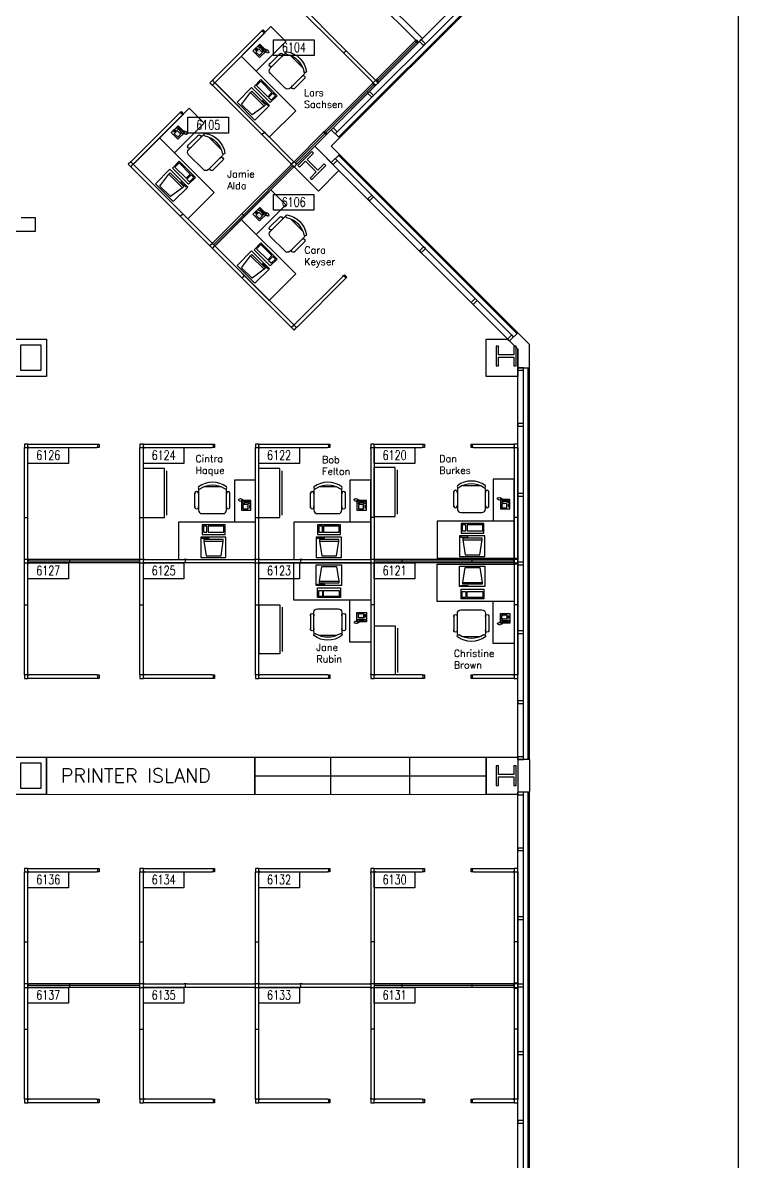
# Model space of a CAD drawing. Header units: inches. Extents: x 619 to 14864, y 611 to 3754.
# Drawn here: x 6728 to 7341, y 1973 to 2950 of the extents above; entities that cross this region are included whole.
import ezdxf
from ezdxf.enums import TextEntityAlignment as Align

# ---------------------------------------------------------------- set-up
doc = ezdxf.new("R2010")
doc.units = ezdxf.units.IN
doc.header["$MEASUREMENT"] = 0
doc.layers.get('0').update_dxf_attribs({"linetype": 'CONTINUOUS'})
for name, color, linetype in [('CHAIRS', 4, 'CONTINUOUS'), ('CPU', 6, 'CONTINUOUS'), ('E-B-FURR', 6, 'CONTINUOUS'), ('E-B-GLAZ', 8, 'CONTINUOUS'), ('E-B-MULL', 8, 'CONTINUOUS'), ('E-B-SHEL', 2, 'CONTINUOUS'), ('E-S-COLM', 8, 'CONTINUOUS'), ('EMPLOYEE', 1, 'CONTINUOUS'), ('FILE_CABINETS', 1, 'CONTINUOUS'), ('Frame', 10, 'CONTINUOUS'), ('FURNITURE', 3, 'CONTINUOUS'), ('PANELS_201', 6, 'CONTINUOUS'), ('PHONES', 4, 'CONTINUOUS'), ('PRINTER_ISLAND', 7, 'CONTINUOUS'), ('RMNUM', 40, 'CONTINUOUS')]:
    doc.layers.add(name, color=color, linetype=linetype)
doc.styles.add('ARCHITXT', font='simplex.shx')
doc.styles.add('ROMANS', font='romans', dxfattribs={"width": 0.75, "height": 8})

# ---------------------------------------------------------------- blocks, each defined once
blk = doc.blocks.new('RMNUM')
at = {"layer": 'RMNUM'}
blk.add_lwpolyline([(-16.33354, 6.674702), (18.388073, 6.674702), (18.388073, -6.982766), (-16.33354, -6.982766), (-16.33354, 6.674702)], dxfattribs=at)
at = {"layer": 'RMNUM', "style": 'ROMANS', "width": 0.75}
blk.add_attdef('NUMBER', text='', height=8, dxfattribs=at).set_placement((1.027267, 0.114097), align=Align.MIDDLE_CENTER)
blk = doc.blocks.new('DESK2')
for p, q in [((33, 0), (-33, 0)), ((-33, 0), (-33, -68)), ((33, -32), (33, 0)), ((-33, -32), (33, -32)), ((-15, -68), (-15, -32)), ((-33, -68), (-15, -68))]:
    blk.add_line(p, q)
blk = doc.blocks.new('RECTANG')
for p, q in [((1, 1), (0, 1)), ((0, 1), (0, 0)), ((1, 0), (1, 1)), ((0, 0), (1, 0))]:
    blk.add_line(p, q)
blk = doc.blocks.new('IBMAT', base_point=(61, 306))
for p, q in [((75, 307), (75, 306)), ((81, 307), (75, 307)), ((81, 306), (81, 307))]:
    blk.add_line(p, q)
at = {"xscale": 21, "yscale": 17, "zscale": 21}
blk.add_blockref('RECTANG', (61, 306), dxfattribs=at)
blk = doc.blocks.new('KEYBOARD', base_point=(60, 294))
for p, xscale, yscale, zscale in [((60, 294), 19, 8, 19), ((61, 295), 13, 5, 13), ((75, 295), 3, 5, 3)]:
    blk.add_blockref('RECTANG', p, dxfattribs=dict(xscale=xscale, yscale=yscale, zscale=zscale))
blk = doc.blocks.new('COMPUTER')
for p, q in [((-6.64, 16.23), (-8.5, 3.5)), ((6.08, 16.23), (-6.64, 16.23)), ((8, 3.5), (6.08, 16.23)), ((-8.5, 3.5), (-8.5, 2.04)), ((8, 3.5), (-8.5, 3.5)), ((-8.5, 2.04), (8, 2.04)), ((8, 2.04), (8, 3.5))]:
    blk.add_line(p, q)
at = {"xscale": 1.033846153846154, "yscale": 1.033846153846154, "zscale": 1.033846153846154}
for name, p in [('IBMAT', (-10.86, 0)), ('KEYBOARD', (-10.05, -10.5))]:
    blk.add_blockref(name, p, dxfattribs=at)
blk = doc.blocks.new('CHAIR7')
for p, q in [((20, 12), (3, 12)), ((5.12, 15.04), (17.88, 15.04)), ((0, 9), (0, -9)), ((23, -7.44), (23, 7.44)), ((3, -12), (20, -12)), ((5.12, -15), (17.88, -15))]:
    blk.add_line(p, q)
for centre, radius, start, end in [((3, 9), 3, 90, 180), ((5.56, 13.54), 1.56, 73.7398, 286.2602), ((17.44, 13.54), 1.56, 253.7398, 106.2602), ((20, 9), 3, 62.41556, 90), ((22.34, 11.12), 1.1, 53.30994, 212.02741), ((4.82, 0), 19.64, 327.57575, 32.42425), ((7, 0), 20, 323.1301, 36.8699), ((3, -9), 3, 180, 270), ((5.56, -13.5), 1.56, 73.7398, 286.2602), ((17.44, -13.5), 1.56, 253.7398, 106.2602), ((20, -9), 3, 270, 297.58444), ((22.34, -11.12), 1.1, 147.97259, 306.69006)]:
    blk.add_arc(centre, radius, start, end)
blk = doc.blocks.new('FC42X18D')
for p, q in [((-21, 0), (-21, -18)), ((-21, 0), (21, 0)), ((21, -18), (21, 0)), ((-21, -18), (21, -18)), ((-19, -20), (19, -20))]:
    blk.add_line(p, q)
blk = doc.blocks.new('FNPHONE')
for p, q in [((-9.1, 0.22), (-9.7, 0.02)), ((-8.9, 0.62), (-9.5, 0.42)), ((-8.7, 1.02), (-9.3, 0.82)), ((-8.5, 1.42), (-9.1, 1.22)), ((-8.3, 1.82), (-8.9, 1.62)), ((-7.14, 0.56), (-7.5, -0.58)), ((-7.29, 6.54), (-7.29, 1.54)), ((-6.29, 6.54), (-6.29, 1.54)), ((-3.87, 4.85), (-3.87, 4.85)), ((-3.87, 3.91), (-3.87, 3.91)), ((-3.87, 2.97), (-3.87, 2.97)), ((-3.87, 2.03), (-3.87, 2.03)), ((-2.94, 4.85), (-2.94, 4.85)), ((-2.94, 3.91), (-2.94, 3.91)), ((-2.94, 2.97), (-2.94, 2.97)), ((-2.94, 2.03), (-2.94, 2.03)), ((-2, 4.85), (-2, 4.85)), ((-2, 3.91), (-2, 3.91)), ((-2, 2.97), (-2, 2.97)), ((-2, 2.03), (-2, 2.03)), ((-9.3, -0.18), (-9.9, -0.38)), ((-9.3, -0.58), (-9.9, -0.78)), ((-9.3, -0.98), (-9.9, -1.18)), ((-9.3, -1.38), (-9.9, -1.58)), ((-9.1, -1.78), (-9.7, -1.98)), ((-8.9, -2.18), (-9.5, -2.38)), ((-8.43, -2.46), (-9.03, -2.66)), ((-7.9, -1.98), (-8.5, -2.18)), ((-7.7, -1.58), (-8.3, -1.78)), ((-7.5, -1.18), (-8.1, -1.38)), ((-7.3, -0.78), (-7.9, -0.98))]:
    blk.add_line(p, q)
for centre, start, end in [((-6.79, 6.54), 298.49146, 241.50854), ((-6.79, 1.54), 118.49146, 61.50854)]:
    blk.add_arc(centre, 1.05, start, end)
for p, xscale, yscale, zscale in [((-8.21, 0), 8.20528234483245, 8.104073169521023, 8.20528234483245), ((-4.81, 1.25), 3.75, 4.375, 3.75), ((-4.03, 6.72), 2.03125, 0.46875, 2.03125)]:
    blk.add_blockref('RECTANG', p, dxfattribs=dict(xscale=xscale, yscale=yscale, zscale=zscale))

msp = doc.modelspace()

# ---------------------------------------------------------------- linework, layer by layer
at = {"layer": 'E-B-FURR'}
for p, q in [((7152.22, 3018.14), (6992.22, 2858.14)), ((7070.43, 2936.39), (6996.18, 3010.63)), ((7066.89, 2932.85), (6992.65, 3007.1)), ((7067.87, 2933.82), (7066.89, 2932.85)), ((7069.46, 2935.41), (7070.43, 2936.39)), ((6981.26, 2805.46), (6960.4, 2826.32)), ((7145.14, 2676.93), (6998.93, 2823.14)), ((6726.31, 2782.7), (6738.31, 2782.7)), ((6738.31, 2782.7), (6738.31, 2770.7)), ((6738.31, 2770.7), (6548.31, 2770.7)), ((7152.22, 2318), (7152.22, 2654)), ((7152.22, 1958), (7152.22, 2290))]:
    msp.add_line(p, q, dxfattribs=at)
for points in [[(6960.4, 2826.32), (6978.07, 2844)], [(6978.07, 2844), (6998.93, 2823.14)], [(6981.26, 2805.46), (6998.93, 2823.14)], [(7152.22, 2669.86), (7152.22, 2646.52), (7125.22, 2646.52), (7125.22, 2678.52), (7143.55, 2678.52)]]:
    msp.add_lwpolyline(points, dxfattribs=at)
for points in [[(6748.22, 2678.52), (6748.22, 2646.52), (6721.22, 2646.52), (6721.22, 2678.52)], [(6743.22, 2673.52), (6743.22, 2651.52), (6726.22, 2651.52), (6726.22, 2673.52)], [(6748.22, 2320), (6748.22, 2288), (6721.22, 2288), (6721.22, 2320)], [(6743.22, 2315), (6743.22, 2293), (6726.22, 2293), (6726.22, 2315)], [(7152.22, 2320), (7152.22, 2288), (7125.22, 2288), (7125.22, 2320)]]:
    msp.add_lwpolyline(points, close=True, dxfattribs=at)
at = {"layer": 'E-B-GLAZ'}
for p, q in [((7147.23, 3006.08), (6995.75, 2854.61)), ((7150.06, 3003.26), (6998.58, 2851.78)), ((7150.76, 3002.55), (6999.29, 2851.07)), ((7148.68, 2680.46), (6995.75, 2833.39)), ((7151.51, 2683.29), (6998.58, 2836.22)), ((7152.22, 2684), (6999.29, 2836.93)), ((7157.22, 2318), (7157.22, 2654)), ((7161.22, 2318), (7161.22, 2654)), ((7162.22, 2318), (7162.22, 2654)), ((7157.22, 1958), (7157.22, 2290)), ((7161.22, 1958), (7161.22, 2290)), ((7162.22, 1958), (7162.22, 2290))]:
    msp.add_line(p, q, dxfattribs=at)
at = {"layer": 'E-B-MULL'}
for points in [[(7071.42, 2930.28), (7067.88, 2933.81), (7069.48, 2935.4), (7073.01, 2931.87)], [(7028.63, 2887.49), (7025.1, 2891.02), (7023.5, 2889.43), (7027.04, 2885.9)], [(6995.75, 2854.61), (6992.22, 2858.14), (6993.81, 2859.73), (6997.34, 2856.2)], [(6995.75, 2833.39), (6992.22, 2829.86), (6993.81, 2828.27), (6997.34, 2831.8)], [(7028.63, 2800.51), (7025.1, 2796.98), (7023.5, 2798.57), (7027.04, 2802.1)], [(7071.42, 2757.72), (7067.88, 2754.19), (7069.48, 2752.6), (7073.01, 2756.13)], [(7115.8, 2713.34), (7112.26, 2709.81), (7113.85, 2708.22), (7117.39, 2711.75)], [(7147.09, 2682.06), (7143.55, 2678.52), (7145.14, 2676.93), (7148.68, 2680.46)], [(7157.22, 2654), (7152.22, 2654), (7152.22, 2651.75), (7157.22, 2651.75)], [(7157.22, 2606), (7152.22, 2606), (7152.22, 2603.75), (7157.22, 2603.75)], [(7157.22, 2546), (7152.22, 2546), (7152.22, 2543.75), (7157.22, 2543.75)], [(7157.22, 2487.12), (7152.22, 2487.12), (7152.22, 2484.88), (7157.22, 2484.88)], [(7157.22, 2428.25), (7152.22, 2428.25), (7152.22, 2426), (7157.22, 2426)], [(7157.22, 2368.25), (7152.22, 2368.25), (7152.22, 2366), (7157.22, 2366)], [(7157.22, 2320.25), (7152.22, 2320.25), (7152.22, 2318), (7157.22, 2318)], [(7157.22, 2290), (7152.22, 2290), (7152.22, 2287.75), (7157.22, 2287.75)], [(7157.22, 2242), (7152.22, 2242), (7152.22, 2239.75), (7157.22, 2239.75)], [(7157.22, 2183), (7152.22, 2183), (7152.22, 2180.75), (7157.22, 2180.75)], [(7157.22, 2125.12), (7152.22, 2125.12), (7152.22, 2122.88), (7157.22, 2122.88)], [(7157.22, 2067.25), (7152.22, 2067.25), (7152.22, 2065), (7157.22, 2065)], [(7157.22, 2008.25), (7152.22, 2008.25), (7152.22, 2006), (7157.22, 2006)]]:
    msp.add_lwpolyline(points, close=True, dxfattribs=at)
at = {"layer": 'E-B-SHEL'}
for p, q in [((6992.22, 2858.14), (6978.07, 2844)), ((6999.29, 2851.07), (6992.22, 2858.14)), ((6992.22, 2829.86), (6978.07, 2844)), ((6999.29, 2851.07), (6992.22, 2844)), ((6999.29, 2836.93), (6992.22, 2844)), ((6999.29, 2836.93), (6992.22, 2829.86)), ((7145.14, 2676.93), (7152.22, 2684)), ((7145.14, 2676.93), (7152.22, 2669.86)), ((7152.22, 2684), (7162.22, 2674)), ((7152.22, 2654), (7152.22, 2669.86)), ((7162.22, 2654), (7162.22, 2674)), ((7152.22, 2654), (7162.22, 2654)), ((7162.22, 2318), (7152.22, 2318)), ((7152.22, 2318), (7152.22, 2290)), ((7162.22, 2318), (7162.22, 2290)), ((7162.22, 2290), (7152.22, 2290))]:
    msp.add_line(p, q, dxfattribs=at)
at = {"layer": 'E-S-COLM'}
for points in [[(6976.94, 2837.91), (6975.52, 2839.33), (6963.5, 2827.31), (6964.92, 2825.89), (6970.22, 2831.2), (6979.41, 2822), (6974.11, 2816.7), (6975.52, 2815.29), (6987.54, 2827.31), (6986.13, 2828.72), (6980.83, 2823.42), (6971.63, 2832.61)], [(7148.72, 2655.5), (7150.72, 2655.5), (7150.72, 2672.5), (7148.72, 2672.5), (7148.72, 2665), (7135.72, 2665), (7135.72, 2672.5), (7133.72, 2672.5), (7133.72, 2655.5), (7135.72, 2655.5), (7135.72, 2663), (7148.72, 2663)], [(7148.72, 2295.5), (7150.72, 2295.5), (7150.72, 2312.5), (7148.72, 2312.5), (7148.72, 2305), (7135.72, 2305), (7135.72, 2312.5), (7133.72, 2312.5), (7133.72, 2295.5), (7135.72, 2295.5), (7135.72, 2303), (7148.72, 2303)]]:
    msp.add_lwpolyline(points, close=True, dxfattribs=at)
at = {"layer": 'FILE_CABINETS'}
for p, q in [((6991.69, 2319.78), (6991.73, 2287.83)), ((7059.28, 2320), (7059.32, 2287.92)), ((6926.89, 2303.88), (7125.22, 2304))]:
    msp.add_line(p, q, dxfattribs=at)
msp.add_lwpolyline([(6926.89, 2320), (7125.22, 2320), (7125.22, 2288), (6926.89, 2287.75)], close=True, dxfattribs=at)
at = {"layer": 'Frame', "lineweight": -3}
msp.add_lwpolyline([(4397.22, 3753.89), (7341.29, 3753.89), (7341.29, 610.73), (4397.22, 610.73)], close=True, dxfattribs=at)
at = {"layer": 'PANELS_201', "linetype": 'Continuous'}
for p, q in [((7032.52, 2898.45), (7030.4, 2900.57)), ((7028.28, 2898.45), (7030.4, 2896.33)), ((6987.97, 2853.9), (6985.85, 2856.02)), ((7149.22, 2526.5), (7149.22, 2524.5)), ((7152.22, 2525.5), (7149.22, 2525.5)), ((7152.22, 2526.5), (7152.22, 2524.5)), ((6832.21, 2489.5), (6866.21, 2489.5)), ((6866.21, 2486.5), (6832.21, 2486.5)), ((6868.21, 2489.5), (6926.21, 2489.5)), ((6926.21, 2486.5), (6868.21, 2486.5)), ((6931.21, 2489.5), (6965.21, 2489.5)), ((6965.21, 2486.5), (6931.21, 2486.5)), ((6967.21, 2489.5), (7025.21, 2489.5)), ((7025.21, 2486.5), (6967.21, 2486.5)), ((7149.21, 2486.5), (7152.21, 2486.5)), ((7152.22, 2489.5), (7149.22, 2489.5)), ((7149.21, 2451.5), (7149.21, 2449.5)), ((7152.21, 2451.5), (7152.21, 2449.5)), ((7152.21, 2450.5), (7149.21, 2450.5)), ((7149.22, 2162.5), (7149.22, 2160.5)), ((7152.22, 2161.5), (7149.22, 2161.5)), ((7152.22, 2162.5), (7152.22, 2160.5)), ((6832.21, 2125.5), (6866.21, 2125.5)), ((6866.21, 2122.5), (6832.21, 2122.5)), ((6868.21, 2125.5), (6926.21, 2125.5)), ((6926.21, 2122.5), (6868.21, 2122.5)), ((6931.21, 2125.5), (6965.21, 2125.5)), ((6965.21, 2122.5), (6931.21, 2122.5)), ((6967.21, 2125.5), (7025.21, 2125.5)), ((7025.21, 2122.5), (6967.21, 2122.5)), ((7149.21, 2122.5), (7152.21, 2122.5)), ((7152.22, 2125.5), (7149.22, 2125.5)), ((7149.21, 2087.5), (7149.21, 2085.5)), ((7152.21, 2086.5), (7149.21, 2086.5)), ((7152.21, 2087.5), (7152.21, 2085.5))]:
    msp.add_line(p, q, dxfattribs=at)
for points in [[(7002.11, 2924.61), (6961.1, 2965.62)], [(7004.24, 2926.73), (6963.22, 2967.74)], [(6891.1, 2901.28), (6932.11, 2942.29)], [(6893.22, 2899.15), (6934.23, 2940.17)], [(6932.11, 2942.29), (6932.82, 2942.99), (6933.53, 2943.7), (6935.65, 2941.58), (6934.23, 2940.17)], [(6934.94, 2940.87), (6932.82, 2942.99)], [(7063.63, 2933.8), (7031.11, 2901.28)], [(7065.4, 2933.45), (7031.46, 2899.51)], [(7065.75, 2931.68), (7033.23, 2899.15)], [(7063.71, 2933.95), (7064.45, 2934.62), (7065.2, 2935.29), (7067.2, 2933.06), (7065.72, 2931.72)], [(7066.46, 2932.39), (7064.45, 2934.62)], [(7003.53, 2923.2), (7002.11, 2924.61)], [(7002.82, 2923.9), (7004.94, 2926.02)], [(7027.57, 2899.15), (7003.53, 2923.2)], [(7005.65, 2925.32), (7004.24, 2926.73)], [(7029.69, 2901.28), (7005.65, 2925.32)], [(6890.39, 2900.57), (6888.27, 2898.45), (6890.39, 2896.33)], [(6893.22, 2899.15), (6892.51, 2898.45), (6890.39, 2900.57), (6891.1, 2901.28)], [(7029.69, 2901.28), (7030.4, 2900.57), (7028.28, 2898.45), (7027.57, 2899.15)], [(7029.69, 2899.86), (7030.4, 2900.57), (7031.11, 2901.28), (7033.23, 2899.15), (7031.81, 2897.74)], [(7033.23, 2899.15), (7032.52, 2898.45), (7030.4, 2900.57), (7031.11, 2901.28)], [(6891.1, 2895.62), (6890.39, 2896.33), (6892.51, 2898.45), (6893.22, 2897.74)], [(6932.11, 2854.61), (6891.1, 2895.62)], [(6934.23, 2856.73), (6893.22, 2897.74)], [(7027.57, 2897.74), (6986.56, 2856.73)], [(7029.34, 2897.39), (6986.91, 2854.96)], [(7029.69, 2895.62), (6988.68, 2854.61)], [(7031.11, 2897.03), (7030.4, 2896.33), (7029.69, 2895.62), (7027.57, 2897.74), (7028.98, 2899.15)], [(7027.57, 2897.74), (7028.28, 2898.45), (7030.4, 2896.33), (7029.69, 2895.62)], [(7032.52, 2898.45), (7030.4, 2896.33)], [(6821.1, 2831.27), (6862.11, 2872.28)], [(6862.11, 2872.28), (6862.81, 2872.99), (6863.52, 2873.7), (6865.64, 2871.58), (6864.23, 2870.16)], [(6864.94, 2870.87), (6862.81, 2872.99)], [(6823.22, 2829.15), (6864.23, 2870.16)], [(6933.53, 2853.19), (6932.11, 2854.61)], [(6932.82, 2853.9), (6934.94, 2856.02)], [(6957.57, 2829.15), (6933.53, 2853.19)], [(6935.65, 2855.31), (6934.23, 2856.73)], [(6959.69, 2831.27), (6935.65, 2855.31)], [(6985.14, 2855.31), (6961.1, 2831.27)], [(6986.91, 2854.96), (6961.46, 2829.5)], [(6987.27, 2853.19), (6963.22, 2829.15)], [(6985.14, 2855.31), (6985.85, 2856.02), (6986.56, 2856.73), (6988.68, 2854.61), (6987.27, 2853.19)], [(6986.56, 2856.73), (6985.14, 2855.31)], [(6987.97, 2853.9), (6985.85, 2856.02)], [(6988.68, 2854.61), (6987.27, 2853.19)], [(6820.39, 2830.56), (6818.27, 2828.44), (6820.39, 2826.32)], [(6823.22, 2829.15), (6822.51, 2828.44), (6820.39, 2830.56), (6821.1, 2831.27)], [(6821.1, 2825.62), (6820.39, 2826.32), (6822.51, 2828.44), (6823.22, 2827.74)], [(6862.11, 2784.6), (6821.1, 2825.62)], [(6864.23, 2786.72), (6823.22, 2827.74)], [(6916.55, 2786.72), (6957.57, 2827.74)], [(6916.91, 2784.96), (6959.33, 2827.38)], [(6918.68, 2784.6), (6959.69, 2825.62)], [(6959.69, 2831.27), (6960.4, 2830.56), (6958.27, 2828.44), (6957.57, 2829.15)], [(6957.57, 2827.74), (6958.27, 2828.44), (6960.4, 2826.32), (6959.69, 2825.62)], [(6963.22, 2829.15), (6962.52, 2828.44), (6960.4, 2830.56), (6961.1, 2831.27)], [(6962.52, 2828.44), (6960.4, 2826.32)], [(6863.52, 2783.19), (6862.11, 2784.6)], [(6862.81, 2783.9), (6864.94, 2786.02)], [(6887.56, 2759.15), (6863.52, 2783.19)], [(6865.64, 2785.31), (6864.23, 2786.72)], [(6889.68, 2761.27), (6865.64, 2785.31)], [(6891.1, 2761.27), (6915.14, 2785.31)], [(6891.45, 2759.5), (6916.91, 2784.96)], [(6893.22, 2759.15), (6917.26, 2783.19)], [(6915.14, 2785.31), (6916.55, 2786.72)], [(6915.85, 2786.02), (6917.97, 2783.9)], [(6917.26, 2783.19), (6918.68, 2784.6)], [(6889.68, 2761.27), (6890.39, 2760.56), (6888.27, 2758.44), (6887.56, 2759.15)], [(6890.39, 2756.32), (6888.27, 2758.44)], [(6893.22, 2759.15), (6892.51, 2758.44), (6890.39, 2760.56), (6891.1, 2761.27)], [(6891.1, 2755.61), (6890.39, 2756.32), (6892.51, 2758.44), (6893.22, 2757.73)], [(6915.14, 2731.57), (6891.1, 2755.61)], [(6917.26, 2733.69), (6893.22, 2757.73)], [(6916.55, 2730.16), (6915.14, 2731.57)], [(6915.85, 2730.86), (6917.97, 2732.98)], [(6957.57, 2689.14), (6916.55, 2730.16)], [(6918.68, 2732.28), (6917.26, 2733.69)], [(6959.69, 2691.26), (6918.68, 2732.28)], [(7002.11, 2732.28), (6961.1, 2691.26)], [(7004.24, 2730.16), (6963.22, 2689.14)], [(7002.11, 2732.28), (7002.82, 2732.98), (7003.53, 2733.69), (7005.65, 2731.57), (7004.24, 2730.16)], [(7004.94, 2730.86), (7002.82, 2732.98)], [(6959.69, 2691.26), (6960.4, 2690.56), (6958.27, 2688.44), (6957.57, 2689.14)], [(6958.27, 2688.44), (6960.4, 2686.32), (6962.52, 2688.44)], [(6963.22, 2689.14), (6962.52, 2688.44), (6960.4, 2690.56), (6961.1, 2691.26)], [(6732.21, 2588.5), (6729.21, 2588.5), (6729.21, 2585.5)], [(6733.21, 2585.5), (6732.21, 2585.5), (6732.21, 2588.5), (6733.21, 2588.5)], [(6733.21, 2588.5), (6791.21, 2588.5)], [(6791.21, 2588.5), (6792.21, 2588.5), (6793.21, 2588.5), (6793.21, 2585.5), (6791.21, 2585.5)], [(6792.21, 2585.5), (6792.21, 2588.5)], [(6831.21, 2588.5), (6828.21, 2588.5), (6828.21, 2585.5)], [(6832.21, 2585.5), (6831.21, 2585.5), (6831.21, 2588.5), (6832.21, 2588.5)], [(6832.21, 2588.5), (6890.21, 2588.5)], [(6890.21, 2588.5), (6891.21, 2588.5), (6892.21, 2588.5), (6892.21, 2585.5), (6890.21, 2585.5)], [(6891.21, 2585.5), (6891.21, 2588.5)], [(6930.21, 2588.5), (6927.21, 2588.5), (6927.21, 2585.5)], [(6931.21, 2585.5), (6930.21, 2585.5), (6930.21, 2588.5), (6931.21, 2588.5)], [(6931.21, 2588.5), (6989.21, 2588.5)], [(6989.21, 2588.5), (6990.21, 2588.5), (6991.21, 2588.5), (6991.21, 2585.5), (6989.21, 2585.5)], [(6990.21, 2585.5), (6990.21, 2588.5)], [(7029.21, 2588.5), (7026.21, 2588.5), (7026.21, 2585.5)], [(7030.21, 2585.5), (7029.21, 2585.5), (7029.21, 2588.5), (7030.21, 2588.5)], [(7030.21, 2588.5), (7070.21, 2588.5)], [(7070.21, 2588.5), (7071.21, 2588.5), (7072.21, 2588.5), (7072.21, 2585.5), (7070.21, 2585.5)], [(7071.21, 2585.5), (7071.21, 2588.5)], [(7114.22, 2585.5), (7113.22, 2585.5), (7112.22, 2585.5), (7112.22, 2588.5), (7114.22, 2588.5)], [(7113.22, 2588.5), (7113.22, 2585.5)], [(7114.22, 2588.5), (7148.22, 2588.5)], [(7148.22, 2588.5), (7149.22, 2588.5), (7149.22, 2585.5), (7148.22, 2585.5)], [(7152.22, 2585.5), (7152.22, 2588.5), (7149.22, 2588.5)], [(6729.21, 2584.5), (6729.21, 2585.5), (6732.21, 2585.5), (6732.21, 2584.5)], [(6729.21, 2526.5), (6729.21, 2584.5)], [(6732.21, 2526.5), (6732.21, 2584.5)], [(6733.21, 2585.5), (6791.21, 2585.5)], [(6828.21, 2584.5), (6828.21, 2585.5), (6831.21, 2585.5), (6831.21, 2584.5)], [(6828.21, 2526.5), (6828.21, 2584.5)], [(6831.21, 2526.5), (6831.21, 2584.5)], [(6832.21, 2585.5), (6890.21, 2585.5)], [(6927.21, 2584.5), (6927.21, 2585.5), (6930.21, 2585.5), (6930.21, 2584.5)], [(6927.21, 2526.5), (6927.21, 2584.5)], [(6930.21, 2526.5), (6930.21, 2584.5)], [(6931.21, 2585.5), (6989.21, 2585.5)], [(7026.21, 2584.5), (7026.21, 2585.5), (7029.21, 2585.5), (7029.21, 2584.5)], [(7026.21, 2584.5), (7026.21, 2526.5)], [(7029.21, 2584.5), (7029.21, 2526.5)], [(7030.21, 2585.5), (7070.21, 2585.5)], [(7114.22, 2585.5), (7148.22, 2585.5)], [(7149.22, 2584.5), (7149.22, 2585.5), (7152.22, 2585.5), (7152.22, 2584.5)], [(7149.22, 2584.5), (7149.22, 2526.5)], [(7152.22, 2584.5), (7152.22, 2526.5)], [(6729.21, 2524.5), (6729.21, 2526.5)], [(6729.21, 2525.5), (6732.21, 2525.5)], [(6729.21, 2490.5), (6729.21, 2524.5)], [(6732.21, 2524.5), (6732.21, 2526.5)], [(6732.21, 2490.5), (6732.21, 2524.5)], [(6828.21, 2524.5), (6828.21, 2526.5)], [(6828.21, 2525.5), (6831.21, 2525.5)], [(6828.21, 2490.5), (6828.21, 2524.5)], [(6831.21, 2524.5), (6831.21, 2526.5)], [(6831.21, 2490.5), (6831.21, 2524.5)], [(6927.21, 2524.5), (6927.21, 2526.5)], [(6927.21, 2525.5), (6930.21, 2525.5)], [(6927.21, 2490.5), (6927.21, 2524.5)], [(6930.21, 2524.5), (6930.21, 2526.5)], [(6930.21, 2490.5), (6930.21, 2524.5)], [(7026.21, 2526.5), (7026.21, 2524.5)], [(7029.21, 2525.5), (7026.21, 2525.5)], [(7026.21, 2524.5), (7026.21, 2490.5)], [(7029.21, 2526.5), (7029.21, 2524.5)], [(7029.21, 2524.5), (7029.21, 2490.5)], [(7149.22, 2524.5), (7149.22, 2490.5)], [(7152.22, 2524.5), (7152.22, 2490.5)], [(6732.21, 2490.5), (6732.21, 2489.5), (6729.21, 2489.5), (6729.21, 2490.5)], [(6831.21, 2490.5), (6831.21, 2489.5), (6828.21, 2489.5), (6828.21, 2490.5)], [(6930.21, 2490.5), (6930.21, 2489.5), (6927.21, 2489.5), (6927.21, 2490.5)], [(7029.21, 2490.5), (7029.21, 2489.5), (7026.21, 2489.5), (7026.21, 2490.5)], [(7152.21, 2490.5), (7152.21, 2489.5), (7149.21, 2489.5), (7149.21, 2490.5)], [(7149.22, 2488.5), (7149.22, 2489.5), (7149.22, 2490.5), (7152.22, 2490.5), (7152.22, 2488.5)], [(6729.21, 2486.5), (6729.21, 2489.5)], [(6729.21, 2485.5), (6729.21, 2486.5), (6732.21, 2486.5), (6732.21, 2485.5)], [(6729.21, 2451.5), (6729.21, 2485.5)], [(6733.21, 2486.5), (6732.21, 2486.5), (6732.21, 2489.5), (6733.21, 2489.5)], [(6768.21, 2488), (6732.21, 2488)], [(6732.21, 2451.5), (6732.21, 2485.5)], [(6767.21, 2489.5), (6733.21, 2489.5)], [(6767.21, 2486.5), (6733.21, 2486.5)], [(6769.21, 2489.5), (6767.21, 2489.5)], [(6769.21, 2486.5), (6767.21, 2486.5)], [(6768.21, 2486.5), (6768.21, 2489.5)], [(6828.21, 2488), (6768.21, 2488)], [(6827.21, 2489.5), (6769.21, 2489.5)], [(6827.21, 2486.5), (6769.21, 2486.5)], [(6827.21, 2486.5), (6828.21, 2486.5), (6828.21, 2489.5), (6827.21, 2489.5)], [(6828.21, 2485.5), (6828.21, 2486.5), (6831.21, 2486.5), (6831.21, 2485.5)], [(6828.21, 2451.5), (6828.21, 2485.5)], [(6832.21, 2486.5), (6831.21, 2486.5), (6831.21, 2489.5), (6832.21, 2489.5)], [(6831.21, 2451.5), (6831.21, 2485.5)], [(6868.21, 2489.5), (6866.21, 2489.5)], [(6868.21, 2486.5), (6866.21, 2486.5)], [(6867.21, 2486.5), (6867.21, 2489.5)], [(6926.21, 2486.5), (6927.21, 2486.5), (6927.21, 2489.5), (6926.21, 2489.5)], [(6927.21, 2485.5), (6927.21, 2486.5), (6930.21, 2486.5), (6930.21, 2485.5)], [(6927.21, 2451.5), (6927.21, 2485.5)], [(6931.21, 2486.5), (6930.21, 2486.5), (6930.21, 2489.5), (6931.21, 2489.5)], [(6930.21, 2451.5), (6930.21, 2485.5)], [(6967.21, 2489.5), (6965.21, 2489.5)], [(6967.21, 2486.5), (6965.21, 2486.5)], [(6966.21, 2486.5), (6966.21, 2489.5)], [(7025.21, 2489.5), (7026.21, 2489.5), (7026.21, 2486.5), (7025.21, 2486.5)], [(7026.21, 2485.5), (7026.21, 2486.5), (7029.21, 2486.5), (7029.21, 2485.5)], [(7026.21, 2485.5), (7026.21, 2451.5)], [(7030.21, 2489.5), (7029.21, 2489.5), (7029.21, 2486.5), (7030.21, 2486.5)], [(7053.21, 2488), (7029.21, 2488)], [(7029.21, 2485.5), (7029.21, 2451.5)], [(7052.21, 2489.5), (7030.21, 2489.5)], [(7052.21, 2486.5), (7030.21, 2486.5)], [(7054.21, 2489.5), (7052.21, 2489.5)], [(7054.21, 2486.5), (7052.21, 2486.5)], [(7053.21, 2486.5), (7053.21, 2489.5)], [(7113.21, 2488), (7053.21, 2488)], [(7112.21, 2489.5), (7054.21, 2489.5)], [(7112.21, 2486.5), (7054.21, 2486.5)], [(7114.21, 2489.5), (7112.21, 2489.5)], [(7114.21, 2486.5), (7112.21, 2486.5)], [(7113.21, 2486.5), (7113.21, 2489.5)], [(7149.22, 2488), (7113.22, 2488)], [(7148.22, 2489.5), (7114.22, 2489.5)], [(7148.22, 2486.5), (7114.22, 2486.5)], [(7148.21, 2489.5), (7149.21, 2489.5), (7149.21, 2486.5), (7148.21, 2486.5)], [(7152.21, 2487.5), (7152.21, 2486.5), (7152.21, 2485.5), (7149.21, 2485.5), (7149.21, 2487.5)], [(7149.21, 2485.5), (7149.21, 2486.5), (7152.21, 2486.5), (7152.21, 2485.5)], [(7149.21, 2485.5), (7149.21, 2451.5)], [(7152.21, 2489.5), (7152.21, 2486.5)], [(7152.21, 2485.5), (7152.21, 2451.5)], [(6729.21, 2449.5), (6729.21, 2451.5)], [(6732.21, 2449.5), (6732.21, 2451.5)], [(6828.21, 2449.5), (6828.21, 2451.5)], [(6831.21, 2449.5), (6831.21, 2451.5)], [(6927.21, 2449.5), (6927.21, 2451.5)], [(6930.21, 2449.5), (6930.21, 2451.5)], [(7026.21, 2451.5), (7026.21, 2449.5)], [(7029.21, 2451.5), (7029.21, 2449.5)], [(6729.21, 2450.5), (6732.21, 2450.5)], [(6729.21, 2391.5), (6729.21, 2449.5)], [(6732.21, 2391.5), (6732.21, 2449.5)], [(6828.21, 2450.5), (6831.21, 2450.5)], [(6828.21, 2391.5), (6828.21, 2449.5)], [(6831.21, 2391.5), (6831.21, 2449.5)], [(6927.21, 2450.5), (6930.21, 2450.5)], [(6927.21, 2391.5), (6927.21, 2449.5)], [(6930.21, 2391.5), (6930.21, 2449.5)], [(7029.21, 2450.5), (7026.21, 2450.5)], [(7026.21, 2449.5), (7026.21, 2391.5)], [(7029.21, 2449.5), (7029.21, 2391.5)], [(7149.22, 2449.5), (7149.22, 2391.5)], [(7152.22, 2449.5), (7152.22, 2391.5)], [(6732.21, 2391.5), (6732.21, 2390.5), (6729.21, 2390.5), (6729.21, 2391.5)], [(6729.21, 2390.5), (6729.21, 2387.5), (6732.21, 2387.5)], [(6733.21, 2387.5), (6732.21, 2387.5), (6732.21, 2390.5), (6733.21, 2390.5)], [(6791.21, 2390.5), (6733.21, 2390.5)], [(6791.21, 2387.5), (6733.21, 2387.5)], [(6791.21, 2390.5), (6792.21, 2390.5), (6793.21, 2390.5), (6793.21, 2387.5), (6791.21, 2387.5)], [(6792.21, 2387.5), (6792.21, 2390.5)], [(6831.21, 2391.5), (6831.21, 2390.5), (6828.21, 2390.5), (6828.21, 2391.5)], [(6828.21, 2390.5), (6828.21, 2387.5), (6831.21, 2387.5)], [(6832.21, 2387.5), (6831.21, 2387.5), (6831.21, 2390.5), (6832.21, 2390.5)], [(6890.21, 2390.5), (6832.21, 2390.5)], [(6890.21, 2387.5), (6832.21, 2387.5)], [(6890.21, 2390.5), (6891.21, 2390.5), (6892.21, 2390.5), (6892.21, 2387.5), (6890.21, 2387.5)], [(6891.21, 2387.5), (6891.21, 2390.5)], [(6930.21, 2391.5), (6930.21, 2390.5), (6927.21, 2390.5), (6927.21, 2391.5)], [(6927.21, 2390.5), (6927.21, 2387.5), (6930.21, 2387.5)], [(6931.21, 2387.5), (6930.21, 2387.5), (6930.21, 2390.5), (6931.21, 2390.5)], [(6989.21, 2390.5), (6931.21, 2390.5)], [(6989.21, 2387.5), (6931.21, 2387.5)], [(6989.21, 2390.5), (6990.21, 2390.5), (6991.21, 2390.5), (6991.21, 2387.5), (6989.21, 2387.5)], [(6990.21, 2387.5), (6990.21, 2390.5)], [(7029.21, 2391.5), (7029.21, 2390.5), (7026.21, 2390.5), (7026.21, 2391.5)], [(7026.21, 2390.5), (7026.21, 2387.5), (7029.21, 2387.5)], [(7030.21, 2387.5), (7029.21, 2387.5), (7029.21, 2390.5), (7030.21, 2390.5)], [(7070.21, 2390.5), (7030.21, 2390.5)], [(7070.21, 2387.5), (7030.21, 2387.5)], [(7070.21, 2390.5), (7071.21, 2390.5), (7072.21, 2390.5), (7072.21, 2387.5), (7070.21, 2387.5)], [(7071.21, 2387.5), (7071.21, 2390.5)], [(7114.22, 2387.5), (7113.22, 2387.5), (7112.22, 2387.5), (7112.22, 2390.5), (7114.22, 2390.5)], [(7113.22, 2390.5), (7113.22, 2387.5)], [(7148.22, 2390.5), (7114.22, 2390.5)], [(7148.22, 2387.5), (7114.22, 2387.5)], [(7148.22, 2390.5), (7149.22, 2390.5), (7149.22, 2387.5), (7148.22, 2387.5)], [(7152.22, 2391.5), (7152.22, 2390.5), (7149.22, 2390.5), (7149.22, 2391.5)], [(7149.22, 2387.5), (7152.22, 2387.5), (7152.22, 2390.5)], [(6732.21, 2224.5), (6729.21, 2224.5), (6729.21, 2221.5)], [(6729.21, 2220.5), (6729.21, 2221.5), (6732.21, 2221.5), (6732.21, 2220.5)], [(6729.21, 2162.5), (6729.21, 2220.5)], [(6733.21, 2221.5), (6732.21, 2221.5), (6732.21, 2224.5), (6733.21, 2224.5)], [(6732.21, 2162.5), (6732.21, 2220.5)], [(6733.21, 2224.5), (6791.21, 2224.5)], [(6733.21, 2221.5), (6791.21, 2221.5)], [(6791.21, 2224.5), (6792.21, 2224.5), (6793.21, 2224.5), (6793.21, 2221.5), (6791.21, 2221.5)], [(6792.21, 2221.5), (6792.21, 2224.5)], [(6831.21, 2224.5), (6828.21, 2224.5), (6828.21, 2221.5)], [(6828.21, 2220.5), (6828.21, 2221.5), (6831.21, 2221.5), (6831.21, 2220.5)], [(6828.21, 2162.5), (6828.21, 2220.5)], [(6832.21, 2221.5), (6831.21, 2221.5), (6831.21, 2224.5), (6832.21, 2224.5)], [(6831.21, 2162.5), (6831.21, 2220.5)], [(6832.21, 2224.5), (6890.21, 2224.5)], [(6832.21, 2221.5), (6890.21, 2221.5)], [(6890.21, 2224.5), (6891.21, 2224.5), (6892.21, 2224.5), (6892.21, 2221.5), (6890.21, 2221.5)], [(6891.21, 2221.5), (6891.21, 2224.5)], [(6930.21, 2224.5), (6927.21, 2224.5), (6927.21, 2221.5)], [(6927.21, 2220.5), (6927.21, 2221.5), (6930.21, 2221.5), (6930.21, 2220.5)], [(6927.21, 2162.5), (6927.21, 2220.5)], [(6931.21, 2221.5), (6930.21, 2221.5), (6930.21, 2224.5), (6931.21, 2224.5)], [(6930.21, 2162.5), (6930.21, 2220.5)], [(6931.21, 2224.5), (6989.21, 2224.5)], [(6931.21, 2221.5), (6989.21, 2221.5)], [(6989.21, 2224.5), (6990.21, 2224.5), (6991.21, 2224.5), (6991.21, 2221.5), (6989.21, 2221.5)], [(6990.21, 2221.5), (6990.21, 2224.5)], [(7029.21, 2224.5), (7026.21, 2224.5), (7026.21, 2221.5)], [(7026.21, 2220.5), (7026.21, 2221.5), (7029.21, 2221.5), (7029.21, 2220.5)], [(7026.21, 2220.5), (7026.21, 2162.5)], [(7030.21, 2221.5), (7029.21, 2221.5), (7029.21, 2224.5), (7030.21, 2224.5)], [(7029.21, 2220.5), (7029.21, 2162.5)], [(7030.21, 2224.5), (7070.21, 2224.5)], [(7030.21, 2221.5), (7070.21, 2221.5)], [(7070.21, 2224.5), (7071.21, 2224.5), (7072.21, 2224.5), (7072.21, 2221.5), (7070.21, 2221.5)], [(7071.21, 2221.5), (7071.21, 2224.5)], [(7114.22, 2221.5), (7113.22, 2221.5), (7112.22, 2221.5), (7112.22, 2224.5), (7114.22, 2224.5)], [(7113.22, 2224.5), (7113.22, 2221.5)], [(7114.22, 2224.5), (7148.22, 2224.5)], [(7114.22, 2221.5), (7148.22, 2221.5)], [(7148.22, 2224.5), (7149.22, 2224.5), (7149.22, 2221.5), (7148.22, 2221.5)], [(7152.22, 2221.5), (7152.22, 2224.5), (7149.22, 2224.5)], [(7149.22, 2220.5), (7149.22, 2221.5), (7152.22, 2221.5), (7152.22, 2220.5)], [(7149.22, 2220.5), (7149.22, 2162.5)], [(7152.22, 2220.5), (7152.22, 2162.5)], [(6729.21, 2160.5), (6729.21, 2162.5)], [(6729.21, 2161.5), (6732.21, 2161.5)], [(6729.21, 2126.5), (6729.21, 2160.5)], [(6732.21, 2160.5), (6732.21, 2162.5)], [(6732.21, 2126.5), (6732.21, 2160.5)], [(6828.21, 2160.5), (6828.21, 2162.5)], [(6828.21, 2161.5), (6831.21, 2161.5)], [(6828.21, 2126.5), (6828.21, 2160.5)], [(6831.21, 2160.5), (6831.21, 2162.5)], [(6831.21, 2126.5), (6831.21, 2160.5)], [(6927.21, 2160.5), (6927.21, 2162.5)], [(6927.21, 2161.5), (6930.21, 2161.5)], [(6927.21, 2126.5), (6927.21, 2160.5)], [(6930.21, 2160.5), (6930.21, 2162.5)], [(6930.21, 2126.5), (6930.21, 2160.5)], [(7026.21, 2162.5), (7026.21, 2160.5)], [(7029.21, 2161.5), (7026.21, 2161.5)], [(7026.21, 2160.5), (7026.21, 2126.5)], [(7029.21, 2162.5), (7029.21, 2160.5)], [(7029.21, 2160.5), (7029.21, 2126.5)], [(7149.22, 2160.5), (7149.22, 2126.5)], [(7152.22, 2160.5), (7152.22, 2126.5)], [(6732.21, 2126.5), (6732.21, 2125.5), (6729.21, 2125.5), (6729.21, 2126.5)], [(6729.21, 2122.5), (6729.21, 2125.5)], [(6729.21, 2121.5), (6729.21, 2122.5), (6732.21, 2122.5), (6732.21, 2121.5)], [(6729.21, 2087.5), (6729.21, 2121.5)], [(6733.21, 2122.5), (6732.21, 2122.5), (6732.21, 2125.5), (6733.21, 2125.5)], [(6768.21, 2124), (6732.21, 2124)], [(6732.21, 2087.5), (6732.21, 2121.5)], [(6767.21, 2125.5), (6733.21, 2125.5)], [(6767.21, 2122.5), (6733.21, 2122.5)], [(6769.21, 2125.5), (6767.21, 2125.5)], [(6769.21, 2122.5), (6767.21, 2122.5)], [(6768.21, 2122.5), (6768.21, 2125.5)], [(6828.21, 2124), (6768.21, 2124)], [(6827.21, 2125.5), (6769.21, 2125.5)], [(6827.21, 2122.5), (6769.21, 2122.5)], [(6827.21, 2122.5), (6828.21, 2122.5), (6828.21, 2125.5), (6827.21, 2125.5)], [(6831.21, 2126.5), (6831.21, 2125.5), (6828.21, 2125.5), (6828.21, 2126.5)], [(6828.21, 2121.5), (6828.21, 2122.5), (6831.21, 2122.5), (6831.21, 2121.5)], [(6828.21, 2087.5), (6828.21, 2121.5)], [(6832.21, 2122.5), (6831.21, 2122.5), (6831.21, 2125.5), (6832.21, 2125.5)], [(6831.21, 2087.5), (6831.21, 2121.5)], [(6868.21, 2125.5), (6866.21, 2125.5)], [(6868.21, 2122.5), (6866.21, 2122.5)], [(6867.21, 2122.5), (6867.21, 2125.5)], [(6926.21, 2122.5), (6927.21, 2122.5), (6927.21, 2125.5), (6926.21, 2125.5)], [(6930.21, 2126.5), (6930.21, 2125.5), (6927.21, 2125.5), (6927.21, 2126.5)], [(6927.21, 2121.5), (6927.21, 2122.5), (6930.21, 2122.5), (6930.21, 2121.5)], [(6927.21, 2087.5), (6927.21, 2121.5)], [(6931.21, 2122.5), (6930.21, 2122.5), (6930.21, 2125.5), (6931.21, 2125.5)], [(6930.21, 2087.5), (6930.21, 2121.5)], [(6967.21, 2125.5), (6965.21, 2125.5)], [(6967.21, 2122.5), (6965.21, 2122.5)], [(6966.21, 2122.5), (6966.21, 2125.5)], [(7025.21, 2125.5), (7026.21, 2125.5), (7026.21, 2122.5), (7025.21, 2122.5)], [(7029.21, 2126.5), (7029.21, 2125.5), (7026.21, 2125.5), (7026.21, 2126.5)], [(7026.21, 2121.5), (7026.21, 2122.5), (7029.21, 2122.5), (7029.21, 2121.5)], [(7026.21, 2121.5), (7026.21, 2087.5)], [(7030.21, 2125.5), (7029.21, 2125.5), (7029.21, 2122.5), (7030.21, 2122.5)], [(7053.21, 2124), (7029.21, 2124)], [(7029.21, 2121.5), (7029.21, 2087.5)], [(7052.21, 2125.5), (7030.21, 2125.5)], [(7052.21, 2122.5), (7030.21, 2122.5)], [(7054.21, 2125.5), (7052.21, 2125.5)], [(7054.21, 2122.5), (7052.21, 2122.5)], [(7053.21, 2122.5), (7053.21, 2125.5)], [(7113.21, 2124), (7053.21, 2124)], [(7112.21, 2125.5), (7054.21, 2125.5)], [(7112.21, 2122.5), (7054.21, 2122.5)], [(7114.21, 2125.5), (7112.21, 2125.5)], [(7114.21, 2122.5), (7112.21, 2122.5)], [(7113.21, 2122.5), (7113.21, 2125.5)], [(7149.21, 2124), (7113.21, 2124)], [(7148.21, 2125.5), (7114.21, 2125.5)], [(7148.21, 2122.5), (7114.21, 2122.5)], [(7148.21, 2125.5), (7149.21, 2125.5), (7149.21, 2122.5), (7148.21, 2122.5)], [(7152.21, 2126.5), (7152.21, 2125.5), (7149.21, 2125.5), (7149.21, 2126.5)], [(7152.21, 2123.5), (7152.21, 2122.5), (7152.21, 2121.5), (7149.21, 2121.5), (7149.21, 2123.5)], [(7149.21, 2121.5), (7149.21, 2122.5), (7152.21, 2122.5), (7152.21, 2121.5)], [(7149.21, 2121.5), (7149.21, 2087.5)], [(7149.22, 2124.5), (7149.22, 2125.5), (7149.22, 2126.5), (7152.22, 2126.5), (7152.22, 2124.5)], [(7152.21, 2125.5), (7152.21, 2122.5)], [(7152.21, 2121.5), (7152.21, 2087.5)], [(6729.21, 2085.5), (6729.21, 2087.5)], [(6729.21, 2086.5), (6732.21, 2086.5)], [(6729.21, 2027.5), (6729.21, 2085.5)], [(6732.21, 2085.5), (6732.21, 2087.5)], [(6732.21, 2027.5), (6732.21, 2085.5)], [(6828.21, 2085.5), (6828.21, 2087.5)], [(6828.21, 2086.5), (6831.21, 2086.5)], [(6828.21, 2027.5), (6828.21, 2085.5)], [(6831.21, 2085.5), (6831.21, 2087.5)], [(6831.21, 2027.5), (6831.21, 2085.5)], [(6927.21, 2085.5), (6927.21, 2087.5)], [(6927.21, 2086.5), (6930.21, 2086.5)], [(6927.21, 2027.5), (6927.21, 2085.5)], [(6930.21, 2085.5), (6930.21, 2087.5)], [(6930.21, 2027.5), (6930.21, 2085.5)], [(7026.21, 2087.5), (7026.21, 2085.5)], [(7029.21, 2086.5), (7026.21, 2086.5)], [(7026.21, 2085.5), (7026.21, 2027.5)], [(7029.21, 2087.5), (7029.21, 2085.5)], [(7029.21, 2085.5), (7029.21, 2027.5)], [(7149.22, 2085.5), (7149.22, 2027.5)], [(7152.22, 2085.5), (7152.22, 2027.5)], [(6732.21, 2027.5), (6732.21, 2026.5), (6729.21, 2026.5), (6729.21, 2027.5)], [(6729.21, 2026.5), (6729.21, 2023.5), (6732.21, 2023.5)], [(6733.21, 2023.5), (6732.21, 2023.5), (6732.21, 2026.5), (6733.21, 2026.5)], [(6791.21, 2026.5), (6733.21, 2026.5)], [(6791.21, 2023.5), (6733.21, 2023.5)], [(6791.21, 2026.5), (6792.21, 2026.5), (6793.21, 2026.5), (6793.21, 2023.5), (6791.21, 2023.5)], [(6792.21, 2023.5), (6792.21, 2026.5)], [(6831.21, 2027.5), (6831.21, 2026.5), (6828.21, 2026.5), (6828.21, 2027.5)], [(6828.21, 2026.5), (6828.21, 2023.5), (6831.21, 2023.5)], [(6832.21, 2023.5), (6831.21, 2023.5), (6831.21, 2026.5), (6832.21, 2026.5)], [(6890.21, 2026.5), (6832.21, 2026.5)], [(6890.21, 2023.5), (6832.21, 2023.5)], [(6890.21, 2026.5), (6891.21, 2026.5), (6892.21, 2026.5), (6892.21, 2023.5), (6890.21, 2023.5)], [(6891.21, 2023.5), (6891.21, 2026.5)], [(6930.21, 2027.5), (6930.21, 2026.5), (6927.21, 2026.5), (6927.21, 2027.5)], [(6927.21, 2026.5), (6927.21, 2023.5), (6930.21, 2023.5)], [(6931.21, 2023.5), (6930.21, 2023.5), (6930.21, 2026.5), (6931.21, 2026.5)], [(6989.21, 2026.5), (6931.21, 2026.5)], [(6989.21, 2023.5), (6931.21, 2023.5)], [(6989.21, 2026.5), (6990.21, 2026.5), (6991.21, 2026.5), (6991.21, 2023.5), (6989.21, 2023.5)], [(6990.21, 2023.5), (6990.21, 2026.5)], [(7029.21, 2027.5), (7029.21, 2026.5), (7026.21, 2026.5), (7026.21, 2027.5)], [(7026.21, 2026.5), (7026.21, 2023.5), (7029.21, 2023.5)], [(7030.21, 2023.5), (7029.21, 2023.5), (7029.21, 2026.5), (7030.21, 2026.5)], [(7070.21, 2026.5), (7030.21, 2026.5)], [(7070.21, 2023.5), (7030.21, 2023.5)], [(7070.21, 2026.5), (7071.21, 2026.5), (7072.21, 2026.5), (7072.21, 2023.5), (7070.21, 2023.5)], [(7071.21, 2023.5), (7071.21, 2026.5)], [(7114.22, 2023.5), (7113.22, 2023.5), (7112.22, 2023.5), (7112.22, 2026.5), (7114.22, 2026.5)], [(7113.22, 2026.5), (7113.22, 2023.5)], [(7148.22, 2026.5), (7114.22, 2026.5)], [(7148.22, 2023.5), (7114.22, 2023.5)], [(7148.22, 2026.5), (7149.22, 2026.5), (7149.22, 2023.5), (7148.22, 2023.5)], [(7152.22, 2027.5), (7152.22, 2026.5), (7149.22, 2026.5), (7149.22, 2027.5)], [(7149.22, 2023.5), (7152.22, 2023.5), (7152.22, 2026.5)]]:
    msp.add_lwpolyline(points, dxfattribs=at)
at = {"layer": 'PRINTER_ISLAND'}
msp.add_lwpolyline([(6748.22, 2320), (6926.89, 2320), (6926.89, 2287.75), (6748.22, 2288)], close=True, dxfattribs=at)

# ---------------------------------------------------------------- block references
for p, values in [((6959.22, 2928.64), {'NUMBER': '6104'}), ((6885.75, 2862.11), {'NUMBER': '6105'}), ((6958.96, 2795.97), {'NUMBER': '6106'}), ((6748.55, 2578.83), {'NUMBER': '6126'}), ((6847.55, 2578.83), {'NUMBER': '6124'}), ((6946.55, 2578.83), {'NUMBER': '6122'}), ((7045.55, 2578.83), {'NUMBER': '6120'}), ((6748.55, 2479.83), {'NUMBER': '6127'}), ((6847.55, 2479.83), {'NUMBER': '6125'}), ((6946.55, 2479.83), {'NUMBER': '6123'}), ((7045.55, 2479.83), {'NUMBER': '6121'}), ((6748.55, 2214.83), {'NUMBER': '6136'}), ((6847.55, 2214.83), {'NUMBER': '6134'}), ((6946.55, 2214.83), {'NUMBER': '6132'}), ((7045.55, 2214.83), {'NUMBER': '6130'}), ((6748.55, 2115.83), {'NUMBER': '6137'}), ((6847.55, 2115.83), {'NUMBER': '6135'}), ((6946.55, 2115.83), {'NUMBER': '6133'}), ((7045.55, 2115.83), {'NUMBER': '6131'})]:
    msp.add_blockref('RMNUM', p).add_auto_attribs(values)
at = {"layer": 'CHAIRS', "lineweight": -3, "xscale": -1}
for p, rotation in [((6946.31, 2900.25), 225), ((6876.31, 2830.25), 225), ((6946.31, 2760.24), 225), ((6989.45, 2447.19), 90), ((7112.45, 2446.19), 90)]:
    msp.add_blockref('CHAIR7', p, dxfattribs=dict(at, rotation=rotation))
at = {"layer": 'CHAIRS', "lineweight": -3, "rotation": 89.99999999999999}
for p in [(6890.45, 2528.81), (6989.45, 2528.81), (7112.45, 2529.81)]:
    msp.add_blockref('CHAIR7', p, dxfattribs=at)
at = {"layer": 'CPU', "lineweight": -3, "xscale": -1, "rotation": 134.9999999999999}
for p in [(6931.61, 2886.55), (6861.6, 2816.54), (6931.61, 2746.54)]:
    msp.add_blockref('COMPUTER', p, dxfattribs=at)
at = {"layer": 'CPU', "lineweight": -3, "rotation": 180}
for p in [(7113.16, 2509.73), (6891.16, 2508.73), (6990.16, 2508.73)]:
    msp.add_blockref('COMPUTER', p, dxfattribs=at)
at = {"layer": 'CPU', "lineweight": -3, "xscale": -1}
for p in [(6990.16, 2467.27), (7113.16, 2466.27)]:
    msp.add_blockref('COMPUTER', p, dxfattribs=at)
at = {"layer": 'FURNITURE', "lineweight": -3, "xscale": -1}
for name, p, rotation in [('DESK2', (6915.85, 2875.11), 134.9999999999999), ('DESK2', (6845.84, 2805.11), 134.9999999999999), ('DESK2', (6915.85, 2735.11), 134.9999999999999), ('FC42X18D', (6930.21, 2429.5), 90), ('FC42X18D', (7029.21, 2411.5), 90)]:
    msp.add_blockref(name, p, dxfattribs=dict(at, rotation=rotation))
at = {"layer": 'FURNITURE', "lineweight": -3}
for name, p, rotation in [('FC42X18D', (7029.21, 2547.5), 89.99999999999999), ('FC42X18D', (6831.21, 2546.5), 89.99999999999999), ('FC42X18D', (6930.21, 2546.5), 89.99999999999999), ('DESK2', (7116.22, 2490.5), 180), ('DESK2', (6894.21, 2489.5), 180), ('DESK2', (6993.21, 2489.5), 180)]:
    msp.add_blockref(name, p, dxfattribs=dict(at, rotation=rotation))
at = {"layer": 'FURNITURE', "lineweight": -3, "xscale": -1}
for p in [(6993.21, 2486.5), (7116.21, 2485.5)]:
    msp.add_blockref('DESK2', p, dxfattribs=at)
at = {"layer": 'PHONES', "lineweight": -3, "xscale": -1}
for p, rotation in [((6930.83, 2920), 45), ((6860.82, 2849.99), 45), ((6930.83, 2779.99), 45), ((7014.36, 2444.17), 270), ((7137.36, 2443.17), 270)]:
    msp.add_blockref('FNPHONE', p, dxfattribs=dict(at, rotation=rotation))
at = {"layer": 'PHONES', "lineweight": -3, "rotation": 270}
for p in [(6915.36, 2531.83), (7014.36, 2531.83), (7137.36, 2532.83)]:
    msp.add_blockref('FNPHONE', p, dxfattribs=at)

# ---------------------------------------------------------------- texts
at = {"layer": 'EMPLOYEE', "lineweight": -3, "char_height": 6, "attachment_point": 1, "style": 'ARCHITXT'}
for s, insert, width in [('\\A1;Lars\\PSachsen', (6968.97, 2892.97), 31.6658), ('\\A1;Jamie\\PAlda', (6903.17, 2823.23), 21.7858), ('\\A1;Cara\\PKeyser', (6969.15, 2757.87), 25.588), ('\\A1;Cintra\\PHaque', (6875.86, 2579.06), 23.6808), ('\\A1;Bob\\PFelton', (6984.44, 2577.98), 22.0314), ('\\A1;Dan\\PBurkes', (7084.89, 2579.01), 25.1501), ('\\A1;Jane\\PRubin', (6979.49, 2417.24), 20.6644), ('\\A1;Christine\\PBrown', (7097.39, 2412.09), 32.3083)]:
    msp.add_mtext(s, dxfattribs=dict(at, insert=insert, width=width))
at = {"layer": 'PRINTER_ISLAND', "style": 'ARCHITXT'}
msp.add_text('PRINTER ISLAND', height=12, dxfattribs=at).set_placement((6760.37, 2298.2))

doc.saveas('drawing.dxf')
